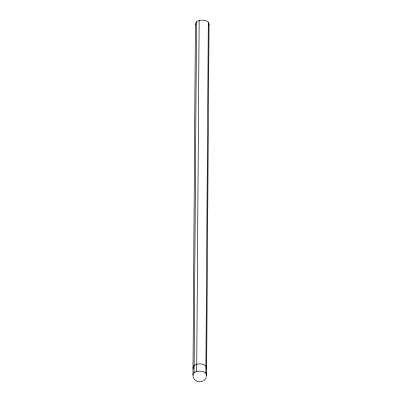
<?xml version="1.0" encoding="UTF-8"?>
<svg xmlns="http://www.w3.org/2000/svg" width="402" height="402" viewBox="0 0 402 402"><rect width="100%" height="100%" fill="white"/><g stroke="black" fill="none" stroke-linecap="round" stroke-linejoin="round"><path stroke-width="0.6" d="M192.96 375.177L195.407 24.2M194.071 372.86L196.523 21.884M196.704 371.488L199.156 20.512M205.864 373.302L208.316 22.331M206.583 375.337L209.035 24.366M206.176 377.428C204.261 383.754 194.081 383.026 193.101 376.473M193.151 368.654A6.819 4.01 0.4 0 1 199.915 363.86A6.819 4.01 0.4 0 1 206.462 368.815M195.548 24.894A6.819 4.01 0.4 0 1 202.312 20.1A6.819 4.01 0.4 0 1 208.864 25.055M193.101 375.87A6.819 4.01 0.4 0 1 199.864 371.076A6.819 4.01 0.4 0 1 206.412 376.031M206.251 376.367A6.819 4.01 0.4 0 1 206.04 376.694"/></g></svg>
